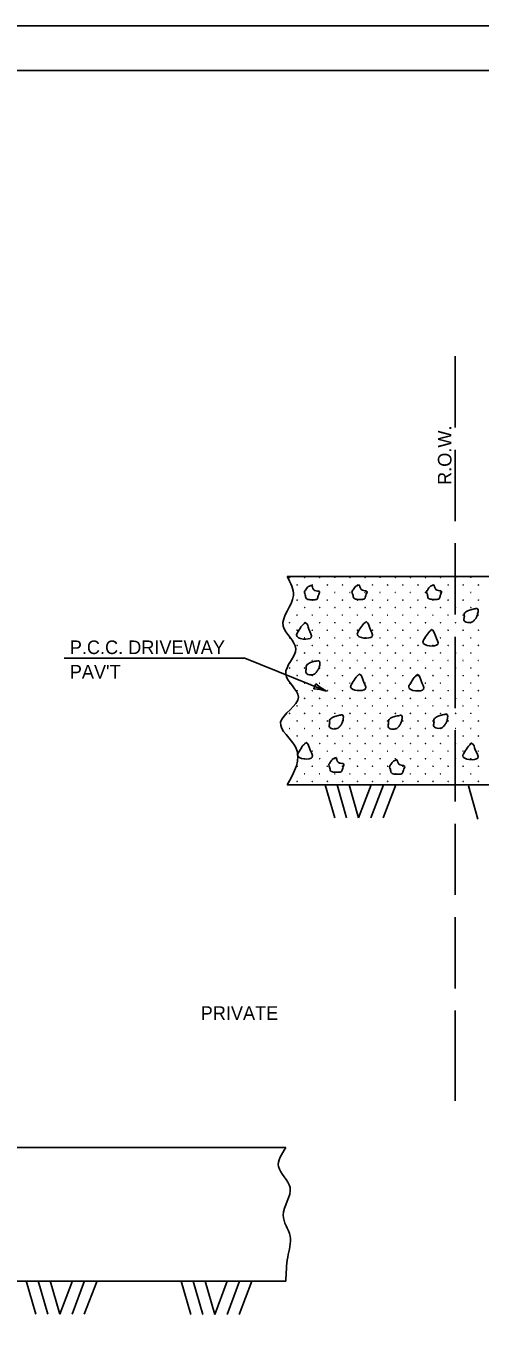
# Model space of a CAD drawing. Extents: x 0 to 2.83, y 0 to 1.83.
# Drawn here: x 1.558 to 1.983, y 0.619 to 1.833 of the extents above; entities that cross this region are included whole.
import ezdxf

# ---------------------------------------------------------------- set-up
doc = ezdxf.new("R2010")
doc.units = 0
for name, color, linetype in [('RD_Pr_Roadway_Items', 7, 'Continuous'), ('RD_Pr_Roadway_Notes', 7, 'Continuous'), ('SH_General_Details', 7, 'Continuous'), ('SH_Printer_Plotting_Border', 7, 'Continuous')]:
    doc.layers.add(name, color=color, linetype=linetype)

msp = doc.modelspace()

# ---------------------------------------------------------------- linework, layer by layer
at = {"layer": 'RD_Pr_Roadway_Items'}
for p, q in [((1.9603, 1.5241), (1.9603, 1.4575)), ((1.9603, 1.4366), (1.9603, 1.3699)), ((1.9603, 1.3491), (1.9603, 1.2824)), ((2.0578, 1.3179), (1.8028, 1.3179)), ((1.9603, 1.2616), (1.9603, 1.1949)), ((1.9603, 1.1741), (1.9603, 1.1074)), ((2.0578, 1.1229), (1.8028, 1.1229)), ((1.8473, 1.0921), (1.8384, 1.1231)), ((1.8585, 1.0921), (1.8496, 1.1231)), ((1.8697, 1.0921), (1.8608, 1.1231)), ((1.8697, 1.0921), (1.8815, 1.1231)), ((1.8812, 1.0921), (1.8931, 1.1231)), ((1.8928, 1.0921), (1.9046, 1.1231)), ((1.9814, 1.0909), (1.9725, 1.1219)), ((1.9603, 1.0866), (1.9603, 1.0199)), ((1.9603, 0.9991), (1.9603, 0.9324)), ((1.9603, 0.9116), (1.9603, 0.8273)), ((1.8016, 0.7834), (1.5266, 0.7834)), ((1.8016, 0.6584), (1.5266, 0.6584)), ((1.5673, 0.6276), (1.5585, 0.6586)), ((1.5785, 0.6276), (1.5697, 0.6586)), ((1.5898, 0.6276), (1.5809, 0.6586)), ((1.5898, 0.6276), (1.6016, 0.6586)), ((1.6013, 0.6276), (1.6131, 0.6586)), ((1.6128, 0.6276), (1.6247, 0.6586)), ((1.7125, 0.6273), (1.7036, 0.6583)), ((1.7237, 0.6273), (1.7148, 0.6583)), ((1.7349, 0.6273), (1.7261, 0.6583)), ((1.7349, 0.6273), (1.7467, 0.6583)), ((1.7465, 0.6273), (1.7583, 0.6583)), ((1.758, 0.6273), (1.7698, 0.6583))]:
    msp.add_line(p, q, dxfattribs=at)
for centre in [(1.8051, 1.3172), (1.8192, 1.3172), (1.8333, 1.3172), (1.8475, 1.3172), (1.8616, 1.3172), (1.8758, 1.3172), (1.8899, 1.3172), (1.9041, 1.3172), (1.9182, 1.3172), (1.9323, 1.3172), (1.9465, 1.3172), (1.9606, 1.3172), (1.9748, 1.3172), (1.8121, 1.3101), (1.8192, 1.303), (1.8263, 1.3101), (1.8333, 1.303), (1.8404, 1.3101), (1.8475, 1.303), (1.8546, 1.3101), (1.8616, 1.303), (1.8687, 1.3101), (1.8758, 1.303), (1.8828, 1.3101), (1.8899, 1.303), (1.897, 1.3101), (1.9041, 1.303), (1.9111, 1.3101), (1.9182, 1.303), (1.9253, 1.3101), (1.9323, 1.303), (1.9394, 1.3101), (1.9465, 1.303), (1.9536, 1.3101), (1.9606, 1.303), (1.9677, 1.3101), (1.9748, 1.303), (1.9819, 1.3101), (1.8121, 1.2959), (1.8192, 1.2889), (1.8263, 1.2959), (1.8333, 1.2889), (1.8404, 1.2959), (1.8475, 1.2889), (1.8546, 1.2959), (1.8616, 1.2889), (1.8687, 1.2959), (1.8758, 1.2889), (1.8828, 1.2959), (1.8899, 1.2889), (1.897, 1.2959), (1.9041, 1.2889), (1.9111, 1.2959), (1.9182, 1.2889), (1.9253, 1.2959), (1.9323, 1.2889), (1.9394, 1.2959), (1.9465, 1.2889), (1.9536, 1.2959), (1.9606, 1.2889), (1.9677, 1.2959), (1.9748, 1.2889), (1.9819, 1.2959), (1.8121, 1.2818), (1.8263, 1.2818), (1.8404, 1.2818), (1.8546, 1.2818), (1.8687, 1.2818), (1.8828, 1.2818), (1.897, 1.2818), (1.9111, 1.2818), (1.9253, 1.2818), (1.9394, 1.2818), (1.9536, 1.2818), (1.9677, 1.2818), (1.9819, 1.2818), (1.8051, 1.2747), (1.8121, 1.2677), (1.8192, 1.2747), (1.8263, 1.2677), (1.8333, 1.2747), (1.8404, 1.2677), (1.8475, 1.2747), (1.8546, 1.2677), (1.8616, 1.2747), (1.8687, 1.2677), (1.8758, 1.2747), (1.8828, 1.2677), (1.8899, 1.2747), (1.897, 1.2677), (1.9041, 1.2747), (1.9111, 1.2677), (1.9182, 1.2747), (1.9253, 1.2677), (1.9323, 1.2747), (1.9394, 1.2677), (1.9465, 1.2747), (1.9536, 1.2677), (1.9606, 1.2747), (1.9677, 1.2677), (1.9748, 1.2747), (1.9819, 1.2677), (1.8051, 1.2606), (1.8121, 1.2535), (1.8192, 1.2606), (1.8263, 1.2535), (1.8333, 1.2606), (1.8404, 1.2535), (1.8475, 1.2606), (1.8546, 1.2535), (1.8616, 1.2606), (1.8687, 1.2535), (1.8758, 1.2606), (1.8828, 1.2535), (1.8899, 1.2606), (1.897, 1.2535), (1.9041, 1.2606), (1.9111, 1.2535), (1.9182, 1.2606), (1.9253, 1.2535), (1.9323, 1.2606), (1.9394, 1.2535), (1.9465, 1.2606), (1.9536, 1.2535), (1.9606, 1.2606), (1.9677, 1.2535), (1.9748, 1.2606), (1.9819, 1.2535), (1.8121, 1.2394), (1.8192, 1.2464), (1.8263, 1.2394), (1.8333, 1.2464), (1.8404, 1.2394), (1.8475, 1.2464), (1.8546, 1.2394), (1.8616, 1.2464), (1.8687, 1.2394), (1.8758, 1.2464), (1.8828, 1.2394), (1.8899, 1.2464), (1.897, 1.2394), (1.9041, 1.2464), (1.9111, 1.2394), (1.9182, 1.2464), (1.9253, 1.2394), (1.9323, 1.2464), (1.9394, 1.2394), (1.9465, 1.2464), (1.9536, 1.2394), (1.9606, 1.2464), (1.9677, 1.2394), (1.9748, 1.2464), (1.9819, 1.2394), (1.8051, 1.2323), (1.8192, 1.2323), (1.8333, 1.2323), (1.8475, 1.2323), (1.8616, 1.2323), (1.8758, 1.2323), (1.8899, 1.2323), (1.9041, 1.2323), (1.9182, 1.2323), (1.9323, 1.2323), (1.9465, 1.2323), (1.9606, 1.2323), (1.9748, 1.2323), (1.8051, 1.2182), (1.8121, 1.2252), (1.8192, 1.2182), (1.8263, 1.2252), (1.8333, 1.2182), (1.8404, 1.2252), (1.8475, 1.2182), (1.8546, 1.2252), (1.8616, 1.2182), (1.8687, 1.2252), (1.8758, 1.2182), (1.8828, 1.2252), (1.8899, 1.2182), (1.897, 1.2252), (1.9041, 1.2182), (1.9111, 1.2252), (1.9182, 1.2182), (1.9253, 1.2252), (1.9323, 1.2182), (1.9394, 1.2252), (1.9465, 1.2182), (1.9536, 1.2252), (1.9606, 1.2182), (1.9677, 1.2252), (1.9748, 1.2182), (1.9819, 1.2252), (1.8121, 1.2111), (1.8192, 1.204), (1.8263, 1.2111), (1.8333, 1.204), (1.8404, 1.2111), (1.8475, 1.204), (1.8546, 1.2111), (1.8616, 1.204), (1.8687, 1.2111), (1.8758, 1.204), (1.8828, 1.2111), (1.8899, 1.204), (1.897, 1.2111), (1.9041, 1.204), (1.9111, 1.2111), (1.9182, 1.204), (1.9253, 1.2111), (1.9323, 1.204), (1.9394, 1.2111), (1.9465, 1.204), (1.9536, 1.2111), (1.9606, 1.204), (1.9677, 1.2111), (1.9748, 1.204), (1.9819, 1.2111), (1.8051, 1.1899), (1.8121, 1.1969), (1.8192, 1.1899), (1.8263, 1.1969), (1.8333, 1.1899), (1.8404, 1.1969), (1.8475, 1.1899), (1.8546, 1.1969), (1.8616, 1.1899), (1.8687, 1.1969), (1.8758, 1.1899), (1.8828, 1.1969), (1.8899, 1.1899), (1.897, 1.1969), (1.9041, 1.1899), (1.9111, 1.1969), (1.9182, 1.1899), (1.9253, 1.1969), (1.9323, 1.1899), (1.9394, 1.1969), (1.9465, 1.1899), (1.9536, 1.1969), (1.9606, 1.1899), (1.9677, 1.1969), (1.9748, 1.1899), (1.9819, 1.1969), (1.8121, 1.1828), (1.8263, 1.1828), (1.8404, 1.1828), (1.8546, 1.1828), (1.8687, 1.1828), (1.8828, 1.1828), (1.897, 1.1828), (1.9111, 1.1828), (1.9253, 1.1828), (1.9394, 1.1828), (1.9536, 1.1828), (1.9677, 1.1828), (1.9819, 1.1828), (1.8051, 1.1757), (1.8121, 1.1687), (1.8192, 1.1757), (1.8263, 1.1687), (1.8333, 1.1757), (1.8404, 1.1687), (1.8475, 1.1757), (1.8546, 1.1687), (1.8616, 1.1757), (1.8687, 1.1687), (1.8758, 1.1757), (1.8828, 1.1687), (1.8899, 1.1757), (1.897, 1.1687), (1.9041, 1.1757), (1.9111, 1.1687), (1.9182, 1.1757), (1.9253, 1.1687), (1.9323, 1.1757), (1.9394, 1.1687), (1.9465, 1.1757), (1.9536, 1.1687), (1.9606, 1.1757), (1.9677, 1.1687), (1.9748, 1.1757), (1.9819, 1.1687), (1.8121, 1.1545), (1.8192, 1.1616), (1.8263, 1.1545), (1.8333, 1.1616), (1.8404, 1.1545), (1.8475, 1.1616), (1.8546, 1.1545), (1.8616, 1.1616), (1.8687, 1.1545), (1.8758, 1.1616), (1.8828, 1.1545), (1.8899, 1.1616), (1.897, 1.1545), (1.9041, 1.1616), (1.9111, 1.1545), (1.9182, 1.1616), (1.9253, 1.1545), (1.9323, 1.1616), (1.9394, 1.1545), (1.9465, 1.1616), (1.9536, 1.1545), (1.9606, 1.1616), (1.9677, 1.1545), (1.9748, 1.1616), (1.9819, 1.1545), (1.8192, 1.1474), (1.8333, 1.1474), (1.8475, 1.1474), (1.8616, 1.1474), (1.8758, 1.1474), (1.8899, 1.1474), (1.9041, 1.1474), (1.9182, 1.1474), (1.9323, 1.1474), (1.9465, 1.1474), (1.9606, 1.1474), (1.9748, 1.1474), (1.8121, 1.1404), (1.8192, 1.1333), (1.8263, 1.1404), (1.8333, 1.1333), (1.8404, 1.1404), (1.8475, 1.1333), (1.8546, 1.1404), (1.8616, 1.1333), (1.8687, 1.1404), (1.8758, 1.1333), (1.8828, 1.1404), (1.8899, 1.1333), (1.897, 1.1404), (1.9041, 1.1333), (1.9111, 1.1404), (1.9182, 1.1333), (1.9253, 1.1404), (1.9323, 1.1333), (1.9394, 1.1404), (1.9465, 1.1333), (1.9536, 1.1404), (1.9606, 1.1333), (1.9677, 1.1404), (1.9748, 1.1333), (1.9819, 1.1404), (1.8121, 1.1262), (1.8263, 1.1262), (1.8404, 1.1262), (1.8546, 1.1262), (1.8687, 1.1262), (1.8828, 1.1262), (1.897, 1.1262), (1.9111, 1.1262), (1.9253, 1.1262), (1.9394, 1.1262), (1.9536, 1.1262), (1.9677, 1.1262), (1.9819, 1.1262)]:
    msp.add_circle(centre, 0.0001, dxfattribs=at)
for points in [[(1.8028, 1.3179), (1.8086, 1.3001), (1.7991, 1.2716), (1.8109, 1.2503), (1.8015, 1.2266), (1.8133, 1.2052), (1.7967, 1.1815), (1.8109, 1.1578), (1.8028, 1.1229)], [(1.826, 1.3098), (1.8219, 1.3079), (1.8206, 1.306), (1.8189, 1.303), (1.8197, 1.3008), (1.8206, 1.2975), (1.8244, 1.2963), (1.8279, 1.2962), (1.8308, 1.2969), (1.8319, 1.3), (1.833, 1.3038), (1.8288, 1.3048), (1.826, 1.3096)], [(1.8705, 1.3101), (1.8664, 1.3082), (1.8652, 1.3063), (1.8634, 1.3033), (1.8643, 1.3011), (1.8652, 1.2978), (1.8689, 1.2966), (1.8724, 1.2965), (1.8753, 1.2972), (1.8764, 1.3003), (1.8775, 1.3041), (1.8733, 1.3051), (1.8705, 1.3099)], [(1.9404, 1.3101), (1.9363, 1.3082), (1.935, 1.3063), (1.9333, 1.3033), (1.9341, 1.3011), (1.935, 1.2977), (1.9387, 1.2966), (1.9423, 1.2965), (1.9452, 1.2972), (1.9462, 1.3003), (1.9474, 1.3041), (1.9432, 1.3051), (1.9404, 1.3099)], [(1.9792, 1.2878), (1.9747, 1.2869), (1.9727, 1.2862), (1.9702, 1.2848), (1.9687, 1.2831), (1.9688, 1.2808), (1.9684, 1.2774), (1.9693, 1.2759), (1.9717, 1.275), (1.9744, 1.2749), (1.9766, 1.2757), (1.9785, 1.2776), (1.9801, 1.28), (1.9812, 1.2829), (1.9816, 1.2848), (1.9816, 1.2868), (1.9803, 1.2881), (1.9793, 1.288)], [(1.8196, 1.2747), (1.8167, 1.272), (1.8131, 1.2664), (1.8115, 1.263), (1.8254, 1.261), (1.8232, 1.2687), (1.8201, 1.2747), (1.8195, 1.2749)], [(1.8765, 1.2757), (1.8736, 1.2729), (1.87, 1.2674), (1.8684, 1.264), (1.8823, 1.2619), (1.8801, 1.2697), (1.877, 1.2756), (1.8764, 1.2758)], [(1.938, 1.2683), (1.9351, 1.2654), (1.9315, 1.26), (1.9299, 1.2566), (1.9438, 1.2545), (1.9416, 1.2623), (1.9385, 1.2681), (1.9379, 1.2684)], [(1.831, 1.239), (1.8266, 1.2381), (1.8246, 1.2374), (1.822, 1.2359), (1.8206, 1.2342), (1.8207, 1.2319), (1.8202, 1.2285), (1.8211, 1.227), (1.8235, 1.2261), (1.8263, 1.226), (1.8286, 1.2268), (1.8304, 1.2287), (1.832, 1.2311), (1.8331, 1.2341), (1.8334, 1.2359), (1.8334, 1.238), (1.8322, 1.2392), (1.8312, 1.2391)], [(1.8703, 1.2265), (1.8674, 1.2237), (1.8638, 1.2182), (1.8622, 1.2148), (1.8761, 1.2128), (1.8739, 1.2205), (1.8708, 1.2264), (1.8702, 1.2266)], [(1.9247, 1.2262), (1.9218, 1.2234), (1.9183, 1.2179), (1.9166, 1.2145), (1.9306, 1.2125), (1.9283, 1.2202), (1.9252, 1.2261), (1.9246, 1.2263)], [(1.853, 1.1883), (1.8486, 1.1874), (1.8466, 1.1867), (1.844, 1.1852), (1.8426, 1.1835), (1.8427, 1.1812), (1.8422, 1.1778), (1.8431, 1.1763), (1.8455, 1.1754), (1.8483, 1.1753), (1.8505, 1.1761), (1.8524, 1.178), (1.854, 1.1804), (1.8551, 1.1834), (1.8554, 1.1852), (1.8554, 1.1873), (1.8542, 1.1885), (1.8532, 1.1884)], [(1.9081, 1.1879), (1.9036, 1.187), (1.9016, 1.1864), (1.8991, 1.1849), (1.8976, 1.1832), (1.8977, 1.1809), (1.8973, 1.1775), (1.8982, 1.176), (1.9006, 1.1751), (1.9033, 1.175), (1.9055, 1.1758), (1.9074, 1.1777), (1.909, 1.1801), (1.9101, 1.1831), (1.9105, 1.1849), (1.9105, 1.187), (1.9092, 1.1882), (1.9082, 1.1881)], [(1.9507, 1.1889), (1.9462, 1.188), (1.9443, 1.1873), (1.9417, 1.1858), (1.9402, 1.1841), (1.9404, 1.1818), (1.9399, 1.1784), (1.9408, 1.1769), (1.9432, 1.176), (1.9459, 1.1759), (1.9482, 1.1767), (1.9501, 1.1786), (1.9516, 1.181), (1.9528, 1.184), (1.9531, 1.1858), (1.9531, 1.1879), (1.9519, 1.1891), (1.9509, 1.189)], [(1.8205, 1.1625), (1.8176, 1.1597), (1.814, 1.1542), (1.8124, 1.1508), (1.8263, 1.1488), (1.8241, 1.1565), (1.821, 1.1624), (1.8205, 1.1627)], [(1.9754, 1.1619), (1.9725, 1.1591), (1.969, 1.1536), (1.9673, 1.1502), (1.9813, 1.1481), (1.979, 1.1559), (1.9759, 1.1618), (1.9753, 1.162)], [(1.8489, 1.1485), (1.8448, 1.1465), (1.8435, 1.1446), (1.8418, 1.1416), (1.8426, 1.1395), (1.8435, 1.136), (1.8473, 1.1349), (1.8508, 1.1348), (1.8537, 1.1355), (1.8548, 1.1386), (1.8559, 1.1424), (1.8517, 1.1434), (1.8489, 1.1482)], [(1.9057, 1.1466), (1.9017, 1.1446), (1.9004, 1.1428), (1.8987, 1.1398), (1.8995, 1.1376), (1.9004, 1.1342), (1.9042, 1.133), (1.9077, 1.1329), (1.9105, 1.1336), (1.9117, 1.1368), (1.9128, 1.1405), (1.9086, 1.1416), (1.9057, 1.1464)], [(1.8016, 0.7834), (1.7947, 0.7656), (1.8055, 0.7461), (1.799, 0.7201), (1.8055, 0.7005), (1.8034, 0.681), (1.8016, 0.6584)]]:
    msp.add_spline(points, degree=3, dxfattribs=at)
at = {"layer": 'RD_Pr_Roadway_Notes'}
for p, q in [((1.5939, 1.2417), (1.7633, 1.2417)), ((1.7633, 1.2417), (1.8395, 1.2108))]:
    msp.add_line(p, q, dxfattribs=at)
msp.add_lwpolyline([(1.8296, 1.2175), (1.8287, 1.2152), (1.8277, 1.213), (1.8337, 1.2121), (1.8395, 1.2108), (1.8341, 1.2142)], close=True, dxfattribs=at)
at = {"layer": 'SH_General_Details'}
msp.add_line((2.8333, 1.8333), (0, 1.8333), dxfattribs=at)
msp.add_lwpolyline([(0.1667, 1.7917), (2.7917, 1.7917), (2.7917, 0.0417), (0.1667, 0.0417)], close=True, dxfattribs=at)
at = {"layer": 'SH_Printer_Plotting_Border'}
msp.add_lwpolyline([(0, 0), (2.8333, 0), (2.8333, 1.8333), (0, 1.8333)], close=True, dxfattribs=at)

# ---------------------------------------------------------------- texts
at = {"layer": 'RD_Pr_Roadway_Notes'}
msp.add_text('R.O.W.', height=0.0127, rotation=90, dxfattribs=at).set_placement((1.9567, 1.4037))
for s, p in [('P.C.C. DRIVEWAY', (1.5992, 1.2454)), ("PAV'T", (1.5992, 1.2225)), ('PRIVATE', (1.7218, 0.903))]:
    msp.add_text(s, height=0.0127, dxfattribs=at).set_placement(p)

doc.saveas('drawing.dxf')
